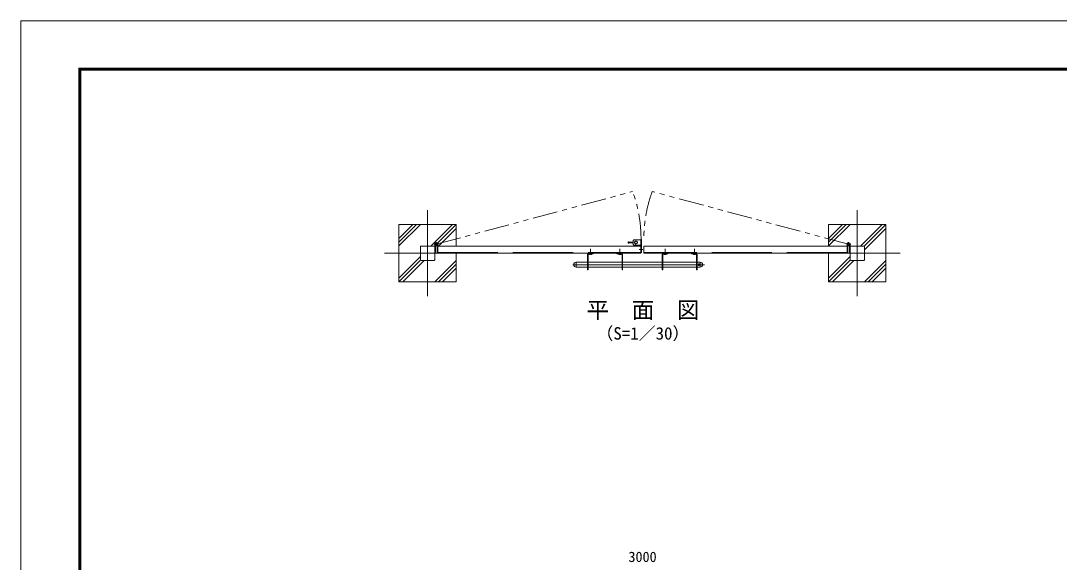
# Model space of a CAD drawing. Units: millimetres, scale not verified. Extents: x 1712 to 14312, y -4632 to 4278.
# Drawn here: x 1712 to 8963, y 498 to 4278 of the extents above; entities that cross this region are included whole.
import ezdxf
from ezdxf.enums import TextEntityAlignment as Align

# ---------------------------------------------------------------- set-up
doc = ezdxf.new("R2010")
doc.units = ezdxf.units.MM
doc.header["$LTSCALE"] = 70
for name, pattern in [('DASHED', [7.5, 6, -1.5]), ('USER1', [50.8, 31.75, -6.35, 6.35, -6.35]), ('USER2', [5, 2.5, -0.5, 0.5, -0.5, 0.5, -0.5])]:
    doc.linetypes.add(name, pattern=pattern)
for name, color, linetype, lineweight in [('0-0_D-TTL', 7, 'Continuous', 9), ('0-1_D-TTL-TXT', 7, 'Continuous', 18), ('0-2_D-STR1', 1, 'Continuous', 18), ('0-3_D-BMK', 2, 'USER1', 13), ('0-4_D-STR4', 7, 'Continuous', 9), ('0-6_D-DCR-HCH', 7, 'Continuous', 9), ('0-7_D-STR3', 3, 'Continuous', 13), ('0-9_D-STR-DIM', 7, 'Continuous', 9)]:
    doc.layers.add(name, color=color, linetype=linetype, lineweight=lineweight)
doc.styles.add('ＭＳ ゴシック', font='')
doc.styles.get('ＭＳ ゴシック').set_extended_font_data('MS Gothic')

msp = doc.modelspace()

# ---------------------------------------------------------------- linework, layer by layer
at = {"layer": '0-0_D-TTL', "color": 2, "lineweight": 18}
msp.add_lwpolyline([(1712.34, 4278.09), (14312.34, 4278.09), (14312.34, -4631.91), (1712.34, -4631.91)], close=True, dxfattribs=at)
at = {"layer": '0-0_D-TTL'}
for points in [[(2117.34, 3948.09), (13907.34, 3948.09), (13907.34, -4301.91), (2117.34, -4301.91)], [(2121.09, 3944.34), (13903.59, 3944.34), (13903.59, -4298.16), (2121.09, -4298.16)], [(2124.84, 3940.59), (13899.84, 3940.59), (13899.84, -4294.41), (2124.84, -4294.41)], [(2128.59, 3936.84), (13896.09, 3936.84), (13896.09, -4290.66), (2128.59, -4290.66)], [(2132.34, 3933.09), (13892.34, 3933.09), (13892.34, -4286.91), (2132.34, -4286.91)]]:
    msp.add_lwpolyline(points, close=True, dxfattribs=at)
at = {"layer": '0-2_D-STR1'}
for p, q in [((4502.93, 2609.78), (4502.93, 2700.58)), ((4507.53, 2705.18), (4598.33, 2705.18)), ((4602.93, 2609.78), (4602.93, 2700.58)), ((4623.93, 2705.18), (6042.93, 2705.18)), ((4623.93, 2705.18), (4623.93, 2655.18)), ((6042.93, 2705.18), (6042.93, 2655.18)), ((7481.93, 2705.18), (6062.93, 2705.18)), ((6062.93, 2705.18), (6062.93, 2655.18)), ((7481.93, 2705.18), (7481.93, 2655.18)), ((7502.93, 2609.78), (7502.93, 2700.58)), ((7598.33, 2705.18), (7507.53, 2705.18)), ((7602.93, 2609.78), (7602.93, 2700.58)), ((4623.93, 2655.18), (6042.93, 2655.18)), ((7481.93, 2655.18), (6062.93, 2655.18)), ((4507.53, 2605.18), (4598.33, 2605.18)), ((7598.33, 2605.18), (7507.53, 2605.18))]:
    msp.add_line(p, q, dxfattribs=at)
at = {"layer": '0-2_D-STR1', "linetype": 'DASHED'}
for p, q in [((4623.93, 2661.18), (6042.93, 2661.18)), ((7481.93, 2661.18), (6062.93, 2661.18))]:
    msp.add_line(p, q, dxfattribs=at)
at = {"layer": '0-2_D-STR1'}
for centre, start, end in [((4507.53, 2700.58), 90, 180), ((4598.33, 2700.58), 0, 90), ((7507.53, 2700.58), 90, 180), ((7598.33, 2700.58), 0, 90), ((4507.53, 2609.78), 180, 270), ((4598.33, 2609.78), 270, 0), ((7507.53, 2609.78), 180, 270), ((7598.33, 2609.78), 270, 0)]:
    msp.add_arc(centre, 4.6, start, end, dxfattribs=at)
at = {"layer": '0-3_D-BMK', "linetype": 'USER2'}
for p, q in [((4613.43, 2718.18), (5984.58, 3085.58)), ((7492.43, 2718.18), (6121.28, 3085.58))]:
    msp.add_line(p, q, dxfattribs=at)
at = {"layer": '0-3_D-BMK'}
for p, q in [((4552.93, 2355.18), (4552.93, 2955.18)), ((7552.93, 2355.18), (7552.93, 2955.18)), ((4628.29, 2718.18), (4598.57, 2718.18)), ((4613.43, 2733.05), (4613.43, 2703.32)), ((5689.93, 2644.78), (5689.93, 2684.78)), ((5894.93, 2644.78), (5894.93, 2684.78)), ((6210.93, 2644.78), (6210.93, 2684.78)), ((6415.93, 2644.78), (6415.93, 2684.78)), ((7477.57, 2718.18), (7507.29, 2718.18)), ((7492.43, 2733.05), (7492.43, 2703.32)), ((4252.93, 2655.18), (4902.93, 2655.18)), ((6029.37, 2680.18), (6056.49, 2680.18)), ((7852.93, 2655.18), (7202.93, 2655.18)), ((6485.88, 2575.18), (5565.88, 2575.18)), ((6447.68, 2567.04), (6447.68, 2583.26))]:
    msp.add_line(p, q, dxfattribs=at)
at = {"layer": '0-3_D-BMK', "linetype": 'USER2'}
for centre, start, end in [((5082.93, 2755.56), 0.03308, 20.10396), ((7022.93, 2755.56), 159.89604, 179.96692)]:
    msp.add_arc(centre, 960.15, start, end, dxfattribs=at)
at = {"layer": '0-4_D-STR4'}
for p, q in [((4752.93, 2855.18), (4752.93, 2705.18)), ((7352.93, 2855.18), (7352.93, 2705.18))]:
    msp.add_line(p, q, dxfattribs=at)
for points in [[(4752.93, 2655.18), (4752.93, 2455.18), (4352.93, 2455.18), (4352.93, 2855.18), (4752.93, 2855.18)], [(7352.93, 2655.18), (7352.93, 2455.18), (7752.93, 2455.18), (7752.93, 2855.18), (7352.93, 2855.18)]]:
    msp.add_lwpolyline(points, dxfattribs=at)
at = {"layer": '0-6_D-DCR-HCH'}
for p, q in [((4352.93, 2705.8), (4502.31, 2855.18)), ((4352.93, 2732.32), (4475.8, 2855.18)), ((4352.93, 2758.83), (4449.28, 2855.18)), ((4576.41, 2705.18), (4726.41, 2855.18)), ((4622, 2724.25), (4752.93, 2855.18)), ((4629.44, 2705.18), (4752.93, 2828.67)), ((7352.93, 2705.8), (7502.31, 2855.18)), ((7352.93, 2732.32), (7475.8, 2855.18)), ((7352.93, 2758.83), (7449.28, 2855.18)), ((7576.41, 2705.18), (7726.41, 2855.18)), ((7601.58, 2703.84), (7752.93, 2855.18)), ((7602.93, 2678.67), (7752.93, 2828.67)), ((4352.93, 2481.7), (4502.93, 2631.7)), ((7352.93, 2481.7), (7502.93, 2631.7)), ((4352.93, 2455.18), (4504.28, 2606.53)), ((4379.44, 2455.18), (4529.44, 2605.18)), ((4603.54, 2455.18), (4752.93, 2604.57)), ((4630.06, 2455.18), (4752.93, 2578.05)), ((4656.58, 2455.18), (4752.93, 2551.54)), ((7352.93, 2455.18), (7504.28, 2606.53)), ((7379.44, 2455.18), (7529.44, 2605.18)), ((7603.54, 2455.18), (7752.93, 2604.57)), ((7630.06, 2455.18), (7752.93, 2578.05)), ((7656.58, 2455.18), (7752.93, 2551.54)), ((4353.35, 2455.18), (4352.93, 2455.61))]:
    msp.add_line(p, q, dxfattribs=at)
at = {"layer": '0-7_D-STR3'}
for p, q in [((4602.93, 2660.18), (4602.93, 2718.18)), ((4607.43, 2660.18), (4607.43, 2718.18)), ((4610, 2713.26), (4607.43, 2709.57)), ((4619.43, 2660.18), (4619.43, 2709.57)), ((4623.93, 2660.18), (4623.93, 2718.18)), ((5952.43, 2735.18), (5952.43, 2725.18)), ((5958.43, 2735.18), (5952.43, 2735.18)), ((5958.43, 2725.18), (5952.43, 2725.18)), ((5958.43, 2735.18), (5958.43, 2725.18)), ((5987.93, 2733.18), (5958.43, 2733.18)), ((5987.93, 2727.18), (5958.43, 2727.18)), ((5987.93, 2744.18), (5992.93, 2749.18)), ((5987.93, 2744.18), (5987.93, 2716.18)), ((5987.93, 2716.18), (5992.93, 2711.18)), ((6042.93, 2749.18), (5992.93, 2749.18)), ((5992.93, 2711.18), (6042.93, 2711.18)), ((7481.93, 2660.18), (7481.93, 2718.18)), ((7486.43, 2660.18), (7486.43, 2709.57)), ((7495.86, 2713.26), (7498.43, 2709.57)), ((7498.43, 2660.18), (7498.43, 2718.18)), ((7502.93, 2660.18), (7502.93, 2718.18)), ((4607.43, 2660.18), (4602.93, 2660.18)), ((4619.43, 2660.18), (4623.93, 2660.18)), ((5669.93, 2540.18), (5669.93, 2646.18)), ((5674.43, 2646.18), (5669.93, 2646.18)), ((5674.43, 2540.18), (5674.43, 2646.18)), ((5709.93, 2655.18), (5678.93, 2655.18)), ((5709.93, 2650.68), (5678.93, 2650.68)), ((5681.93, 2649.68), (5681.93, 2650.68)), ((5684.93, 2646.68), (5694.93, 2646.68)), ((5697.93, 2649.68), (5697.93, 2650.68)), ((5709.93, 2650.68), (5709.93, 2655.18)), ((5874.93, 2655.18), (5905.93, 2655.18)), ((5874.93, 2650.68), (5874.93, 2655.18)), ((5874.93, 2650.68), (5905.93, 2650.68)), ((5886.93, 2649.68), (5886.93, 2650.68)), ((5889.93, 2646.68), (5899.93, 2646.68)), ((5902.93, 2649.68), (5902.93, 2650.68)), ((5910.43, 2646.18), (5914.93, 2646.18)), ((5910.43, 2540.18), (5910.43, 2646.18)), ((5914.93, 2540.18), (5914.93, 2646.18)), ((6190.93, 2540.18), (6190.93, 2646.18)), ((6195.43, 2646.18), (6190.93, 2646.18)), ((6195.43, 2540.18), (6195.43, 2646.18)), ((6230.93, 2655.18), (6199.93, 2655.18)), ((6230.93, 2650.68), (6199.93, 2650.68)), ((6202.93, 2649.68), (6202.93, 2650.68)), ((6205.93, 2646.68), (6215.93, 2646.68)), ((6218.93, 2649.68), (6218.93, 2650.68)), ((6230.93, 2650.68), (6230.93, 2655.18)), ((6395.93, 2655.18), (6426.93, 2655.18)), ((6395.93, 2650.68), (6395.93, 2655.18)), ((6395.93, 2650.68), (6426.93, 2650.68)), ((6407.93, 2649.68), (6407.93, 2650.68)), ((6410.93, 2646.68), (6420.93, 2646.68)), ((6423.93, 2649.68), (6423.93, 2650.68)), ((6431.43, 2646.18), (6435.93, 2646.18)), ((6431.43, 2540.18), (6431.43, 2646.18)), ((6435.93, 2540.18), (6435.93, 2646.18)), ((7486.43, 2660.18), (7481.93, 2660.18)), ((7498.43, 2660.18), (7502.93, 2660.18)), ((5589.68, 2592.18), (5589.68, 2558.18)), ((5669.93, 2592.18), (5589.68, 2592.18)), ((5669.93, 2558.18), (5589.68, 2558.18)), ((5674.43, 2540.18), (5669.93, 2540.18)), ((5910.43, 2592.18), (5674.43, 2592.18)), ((5910.43, 2558.18), (5674.43, 2558.18)), ((5910.43, 2540.18), (5914.93, 2540.18)), ((6190.93, 2592.18), (5914.93, 2592.18)), ((6190.93, 2558.18), (5914.93, 2558.18)), ((6195.43, 2540.18), (6190.93, 2540.18)), ((6431.43, 2592.18), (6195.43, 2592.18)), ((6431.43, 2558.18), (6195.43, 2558.18)), ((6431.43, 2540.18), (6435.93, 2540.18)), ((6455.68, 2592.18), (6435.93, 2592.18)), ((6455.68, 2558.18), (6435.93, 2558.18)), ((6455.68, 2592.18), (6455.68, 2558.18))]:
    msp.add_line(p, q, dxfattribs=at)
msp.add_lwpolyline([(6042.93, 2660.18), (6042.93, 2750.18), (6047.43, 2750.18), (6047.43, 2660.18)], close=True, dxfattribs=at)
for centre, radius in [((6007.93, 2730.18), 11.5), ((6007.93, 2730.18), 9.5), ((6447.68, 2575.18), 5)]:
    msp.add_circle(centre, radius, dxfattribs=at)
for centre, radius, start, end in [((4613.43, 2718.18), 10.5, 235.1501, 180), ((4613.43, 2718.18), 6, 235.1501, 180), ((7492.43, 2718.18), 10.5, 0, 304.8499), ((7492.43, 2718.18), 6, 0, 304.8499), ((5678.93, 2646.18), 9, 90, 180), ((5678.93, 2646.18), 4.5, 90, 180), ((5684.93, 2649.68), 3, 180, 270), ((5694.93, 2649.68), 3, 270, 0), ((5889.93, 2649.68), 3, 180, 270), ((5899.93, 2649.68), 3, 270, 0), ((5905.93, 2646.18), 9, 0, 90), ((5905.93, 2646.18), 4.5, 0, 90), ((6199.93, 2646.18), 9, 90, 180), ((6199.93, 2646.18), 4.5, 90, 180), ((6205.93, 2649.68), 3, 180, 270), ((6215.93, 2649.68), 3, 270, 0), ((6410.93, 2649.68), 3, 180, 270), ((6420.93, 2649.68), 3, 270, 0), ((6426.93, 2646.18), 9, 0, 90), ((6426.93, 2646.18), 4.5, 0, 90), ((5589.68, 2575.18), 17, 90, 270), ((6455.68, 2575.18), 17, 270, 90)]:
    msp.add_arc(centre, radius, start, end, dxfattribs=at)

# ---------------------------------------------------------------- texts
at = {"layer": '0-1_D-TTL-TXT', "style": 'ＭＳ ゴシック'}
for s, height, p in [('平\u3000面\u3000図', 115.5, (5663.08, 2165.76)), ('（S=1／30）', 86.73, (5731.31, 2025.97))]:
    msp.add_text(s, height=height, dxfattribs=at).set_placement(p, align=Align.BOTTOM_LEFT)
at = {"layer": '0-9_D-STR-DIM', "style": 'ＭＳ ゴシック'}
msp.add_text('3000', height=72.36, dxfattribs=at).set_placement((5955.24, 477.41), align=Align.BOTTOM_LEFT)

doc.saveas('drawing.dxf')
